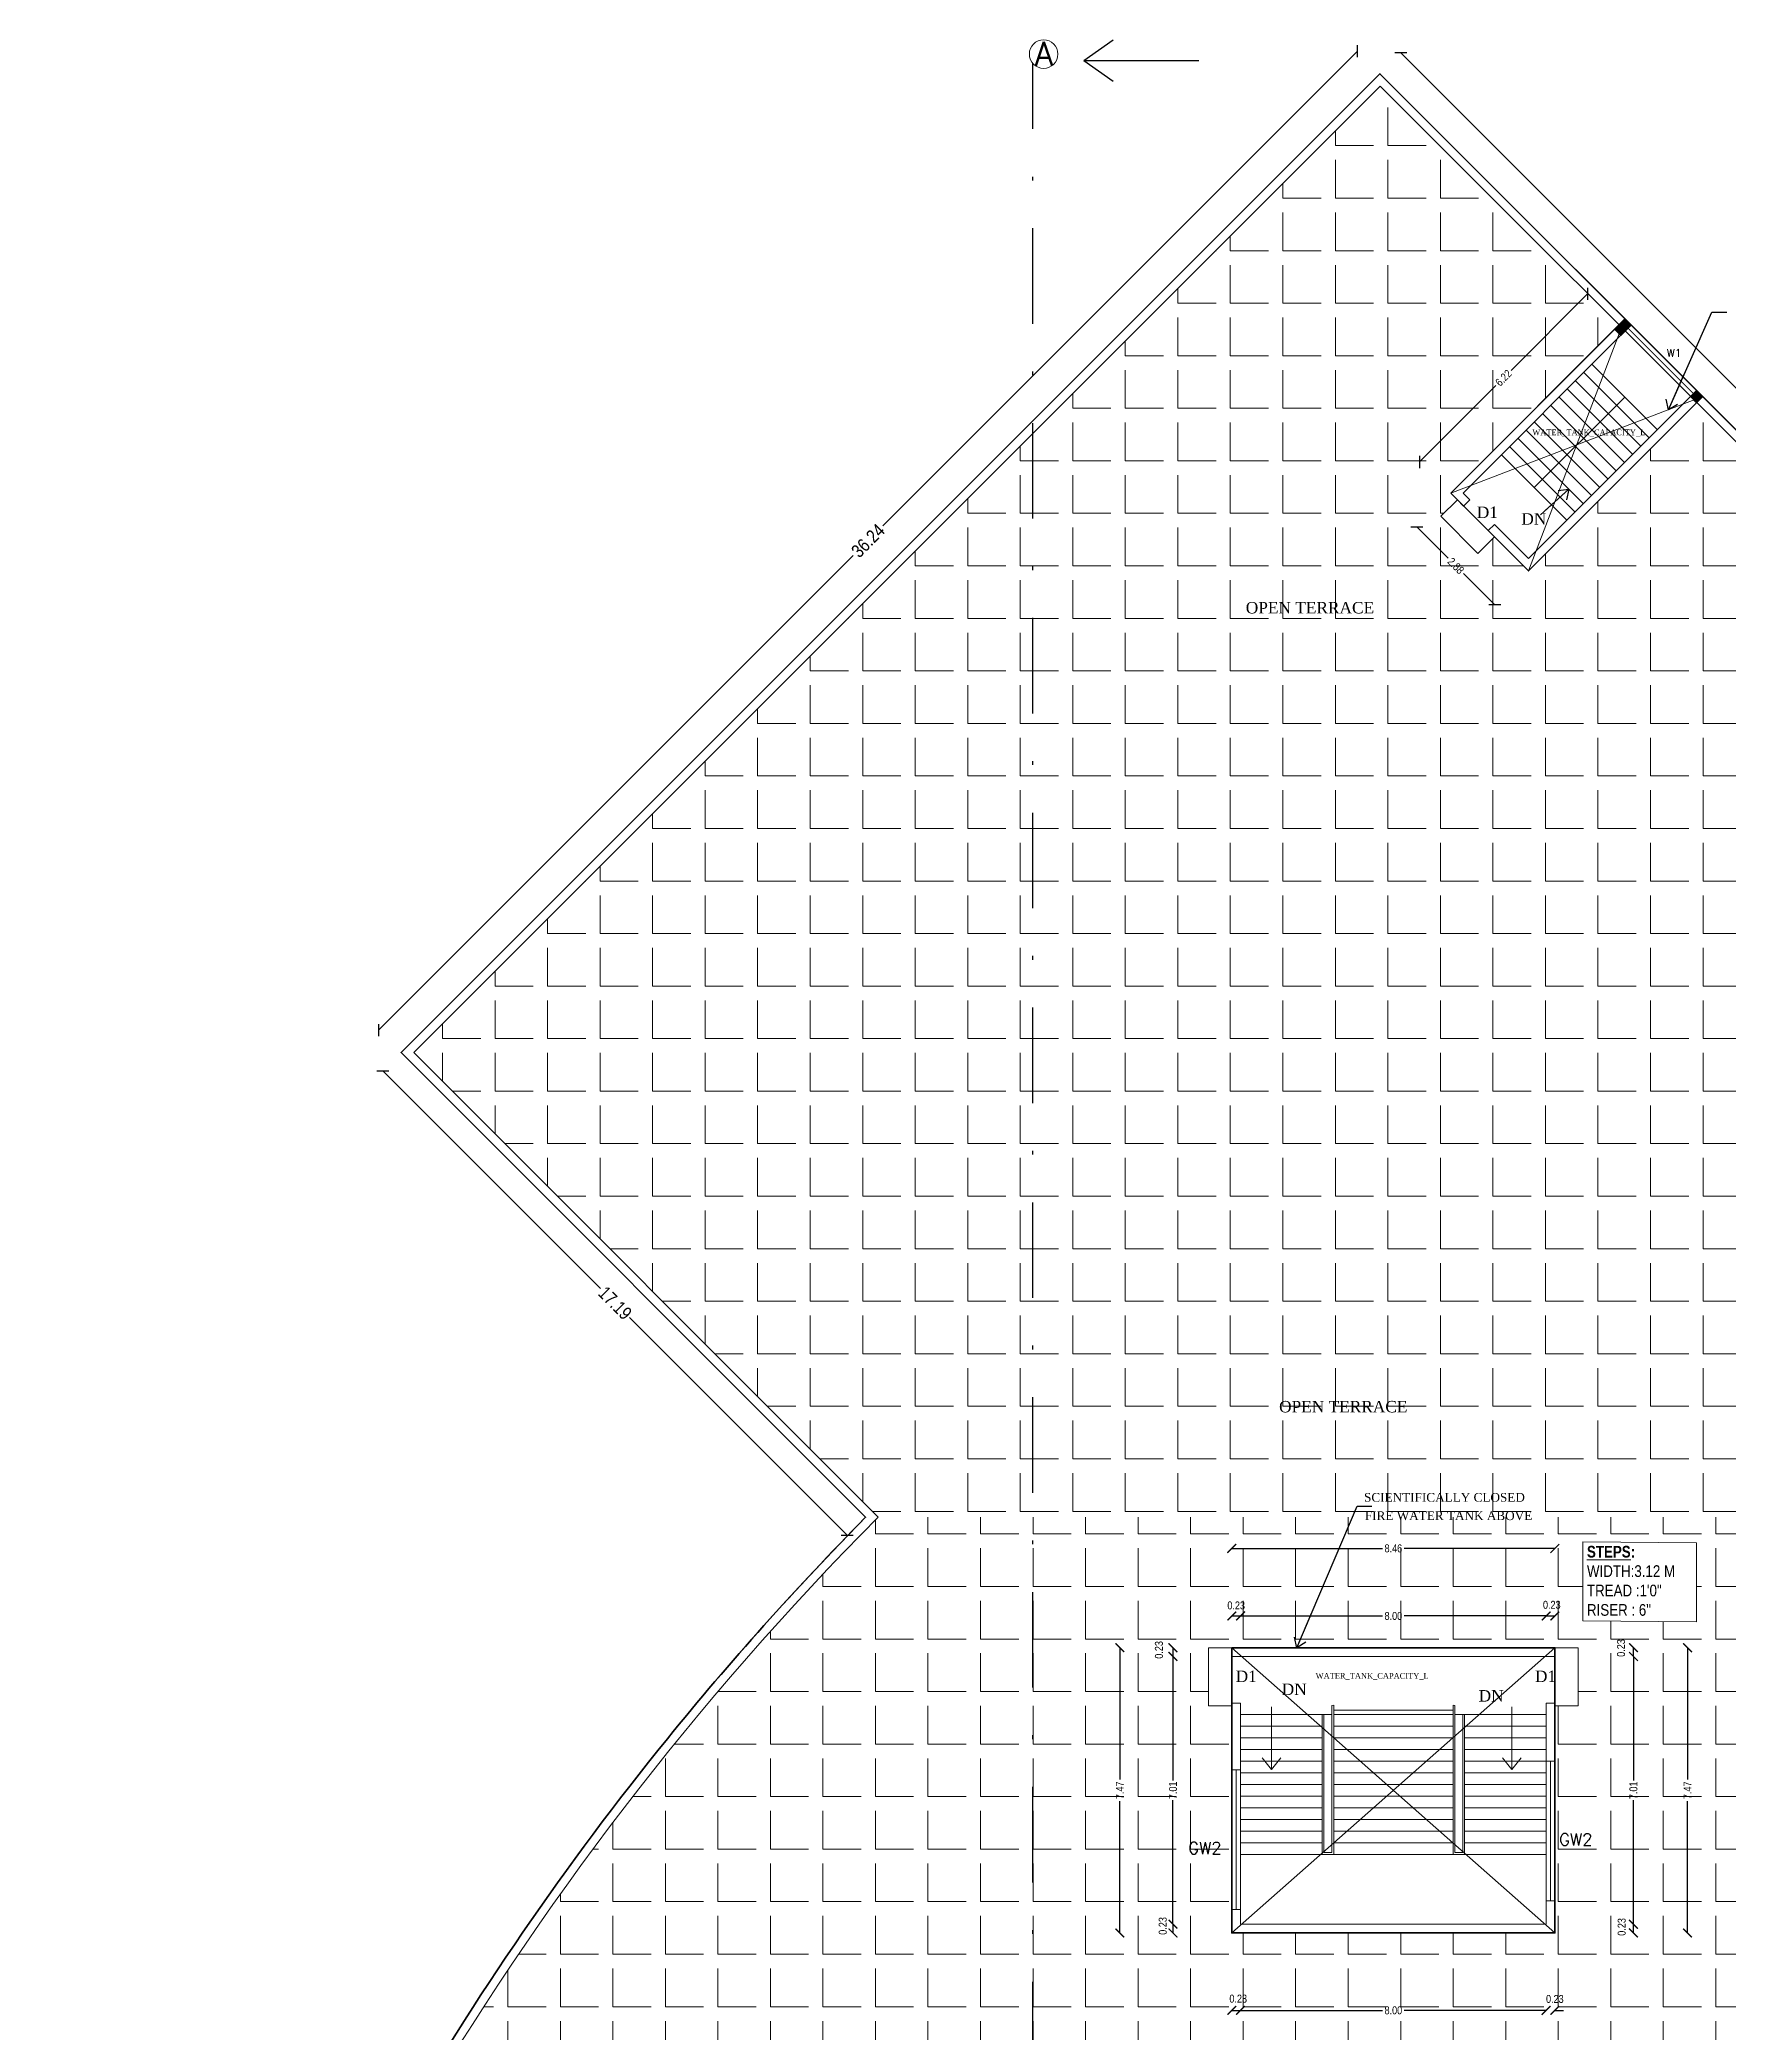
# Model space of a CAD drawing. Header units: metres. Extents: x 43 to 977, y 102 to 459.
# Drawn here: x 870.1 to 914.3, y 210.4 to 262.5 of the extents above; entities that cross this region are included whole.
import ezdxf
from ezdxf.enums import TextEntityAlignment as Align

# ---------------------------------------------------------------- set-up
doc = ezdxf.new("R2010")
doc.units = ezdxf.units.M
doc.header["$MEASUREMENT"] = 0
doc.header["$PDMODE"] = 3
for name, pattern in [('CONTINOUS', [0]), ('DASHDOT', [1, 0.5, -0.25, 0, -0.25]), ('DASHED2', [0.375, 0.25, -0.125])]:
    doc.linetypes.add(name, pattern=pattern)
doc.layers.get('0').update_dxf_attribs({"lineweight": 0})
doc.layers.get('Defpoints').update_dxf_attribs({"lineweight": 0})
for name, color, linetype, lineweight in [('BLK_1_FLR_5_ROOF_AREA', 7, 'Continuous', 35), ('BLK_1_STAIR_HEADROOM', 7, 'Continuous', 35), ('Column', 1, 'Continuous', 0), ('hatch', 7, 'Continuous', 0), ('ILAND', 7, 'Continuous', 0), ('Layer1', 1, 'Continuous', 0), ('Layer3', 5, 'Continuous', 0), ('Staircase', 140, 'Continuous', 0), ('sun', 13, 'Continuous', 0), ('TE', 9, 'Continuous', 0), ('TEXT', 130, 'Continuous', 0), ('WALL', 7, 'Continuous', 0), ('WATER_TANK_CALCULATION', 161, 'CONTINOUS', 0), ('WIN', 13, 'Continuous', 0)]:
    doc.layers.add(name, color=color, linetype=linetype, lineweight=lineweight)
doc.styles.add('ED', font='romantic.ttf', dxfattribs={"width": 0.96})
doc.styles.get("Standard").update_dxf_attribs({"font": 'romans.shx'})
doc.styles.add('style2', font='romantic.ttf')
doc.styles.add('visa', font='swissc.ttf')
doc.dimstyles.new('Copy of o3 400', dxfattribs={"dimscale": 0.23, "dimtxt": 0.9, "dimasz": 1, "dimexe": 5, "dimexo": 9, "dimgap": 0.23, "dimtad": 0, "dimlfac": 4, "dimzin": 3, "dimdsep": 46, "dimtxsty": 'visa', "dimblk": 'ARCHTICK', "dimcen": 0.09, "dimse1": 1, "dimse2": 1, "dimclrd": 7, "dimclre": 256, "dimclrt": 7, "dimadec": 0, "dimazin": 0, "dimtfac": 0.23, "dimtofl": 0, "dimtmove": 2, "dimatfit": 1, "dimldrblk": 'ARCHTICK', "dimfxl": 0, "dimtolj": 1, "dimtzin": 0, "dimarcsym": 0})
doc.dimstyles.new('o3', dxfattribs={"dimscale": 0.23, "dimtxt": 0.9, "dimasz": 1, "dimexe": 5, "dimexo": 9, "dimgap": 0.23, "dimtad": 0, "dimzin": 3, "dimdsep": 46, "dimtxsty": 'visa', "dimblk": 'ARCHTICK', "dimcen": 0.09, "dimse1": 1, "dimse2": 1, "dimclrd": 7, "dimclre": 256, "dimclrt": 7, "dimadec": 0, "dimazin": 0, "dimtfac": 0.23, "dimtofl": 0, "dimtmove": 2, "dimatfit": 1, "dimldrblk": 'ARCHTICK', "dimfxl": 0, "dimtolj": 1, "dimtzin": 0, "dimarcsym": 0})

# ---------------------------------------------------------------- blocks, each defined once
blk = doc.blocks.new('_ArchTick')
at = {"color": 0, "const_width": 0.15}
blk.add_lwpolyline([(-0.5, -0.5), (0.5, 0.5)], dxfattribs=at)
blk = doc.blocks.new('*D137')
at = {"layer": 'Defpoints', "color": 0, "lineweight": 30}
for p in [(909.765, 223.04), (901.308, 221.558), (909.765, 221.558)]:
    blk.add_point(p, dxfattribs=at)
at = {"layer": 'WALL', "color": 7, "lineweight": -2}
for p, q in [((901.308, 223.04), (905.255, 223.04)), ((909.765, 223.04), (905.818, 223.04))]:
    blk.add_line(p, q, dxfattribs=at)
at = {"layer": 'WALL', "color": 7, "lineweight": -2, "xscale": 0.23, "yscale": 0.23, "zscale": 0.23, "rotation": 180}
blk.add_blockref('_ArchTick', (901.308, 223.04), dxfattribs=at)
at = {"layer": 'WALL', "color": 7, "lineweight": -2, "xscale": 0.23, "yscale": 0.23, "zscale": 0.23}
blk.add_blockref('_ArchTick', (909.765, 223.04), dxfattribs=at)
at = {"layer": 'WALL', "color": 7, "insert": (905.537, 223.04), "char_height": 0.207, "attachment_point": 5, "style": 'visa'}
blk.add_mtext('\\A1;8.46', dxfattribs=at)
blk = doc.blocks.new('*D138')
at = {"layer": 'Defpoints', "color": 0, "lineweight": 30}
for p in [(899.767, 220.212), (901.308, 220.441), (901.308, 220.212)]:
    blk.add_point(p, dxfattribs=at)
at = {"layer": 'WALL', "color": 7, "lineweight": -2}
blk.add_line((899.767, 220.441), (899.767, 220.212), dxfattribs=at)
at = {"layer": 'WALL', "color": 7, "lineweight": -2, "xscale": 0.23, "yscale": 0.23, "zscale": 0.23}
for p, rotation in [((899.767, 220.441), 90), ((899.767, 220.212), 270)]:
    blk.add_blockref('_ArchTick', p, dxfattribs=dict(at, rotation=rotation))
at = {"layer": 'WALL', "color": 7, "insert": (899.4, 220.384), "char_height": 0.207, "attachment_point": 5, "rotation": 90, "style": 'visa'}
blk.add_mtext('\\A1;0.23', dxfattribs=at)
blk = doc.blocks.new('*D139')
at = {"layer": 'Defpoints', "color": 0, "lineweight": 30}
for p in [(901.308, 220.212), (899.767, 213.203), (901.537, 213.203)]:
    blk.add_point(p, dxfattribs=at)
at = {"layer": 'WALL', "color": 7, "lineweight": -2}
for p, q in [((899.767, 220.212), (899.767, 216.969)), ((899.767, 213.203), (899.767, 216.446))]:
    blk.add_line(p, q, dxfattribs=at)
at = {"layer": 'WALL', "color": 7, "lineweight": -2, "xscale": 0.23, "yscale": 0.23, "zscale": 0.23}
for p, rotation in [((899.767, 220.212), 90), ((899.767, 213.203), 270)]:
    blk.add_blockref('_ArchTick', p, dxfattribs=dict(at, rotation=rotation))
at = {"layer": 'WALL', "color": 7, "insert": (899.767, 216.708), "char_height": 0.207, "attachment_point": 5, "rotation": 90, "style": 'visa'}
blk.add_mtext('\\A1;7.01', dxfattribs=at)
blk = doc.blocks.new('*D140')
at = {"layer": 'Defpoints', "color": 0, "lineweight": 30}
for p in [(899.767, 212.974), (901.308, 212.974), (901.537, 213.203)]:
    blk.add_point(p, dxfattribs=at)
at = {"layer": 'WALL', "color": 7, "lineweight": -2}
blk.add_line((899.767, 213.203), (899.767, 212.974), dxfattribs=at)
at = {"layer": 'WALL', "color": 7, "lineweight": -2, "xscale": 0.23, "yscale": 0.23, "zscale": 0.23}
for p, rotation in [((899.767, 213.203), 90), ((899.767, 212.974), 270)]:
    blk.add_blockref('_ArchTick', p, dxfattribs=dict(at, rotation=rotation))
at = {"layer": 'WALL', "color": 7, "insert": (899.5, 213.158), "char_height": 0.207, "attachment_point": 5, "rotation": 90, "style": 'visa'}
blk.add_mtext('\\A1;0.23', dxfattribs=at)
blk = doc.blocks.new('*D141')
at = {"layer": 'Defpoints', "color": 0, "lineweight": 30}
for p in [(901.308, 212.974), (901.537, 213.203), (901.537, 210.948)]:
    blk.add_point(p, dxfattribs=at)
at = {"layer": 'WALL', "color": 7, "lineweight": -2}
blk.add_line((901.308, 210.948), (901.537, 210.948), dxfattribs=at)
at = {"layer": 'WALL', "color": 7, "lineweight": -2, "xscale": 0.23, "yscale": 0.23, "zscale": 0.23, "rotation": 180}
blk.add_blockref('_ArchTick', (901.308, 210.948), dxfattribs=at)
at = {"layer": 'WALL', "color": 7, "lineweight": -2, "xscale": 0.23, "yscale": 0.23, "zscale": 0.23}
blk.add_blockref('_ArchTick', (901.537, 210.948), dxfattribs=at)
at = {"layer": 'WALL', "color": 7, "insert": (901.475, 211.253), "char_height": 0.207, "attachment_point": 5, "style": 'visa'}
blk.add_mtext('\\A1;0.23', dxfattribs=at)
blk = doc.blocks.new('*D142')
at = {"layer": 'Defpoints', "color": 0, "lineweight": 30}
for p in [(901.537, 213.203), (909.537, 213.203), (909.537, 210.948)]:
    blk.add_point(p, dxfattribs=at)
at = {"layer": 'WALL', "color": 7, "lineweight": -2}
for p, q in [((901.537, 210.948), (905.256, 210.948)), ((909.537, 210.948), (905.817, 210.948))]:
    blk.add_line(p, q, dxfattribs=at)
at = {"layer": 'WALL', "color": 7, "lineweight": -2, "xscale": 0.23, "yscale": 0.23, "zscale": 0.23, "rotation": 180}
blk.add_blockref('_ArchTick', (901.537, 210.948), dxfattribs=at)
at = {"layer": 'WALL', "color": 7, "lineweight": -2, "xscale": 0.23, "yscale": 0.23, "zscale": 0.23}
blk.add_blockref('_ArchTick', (909.537, 210.948), dxfattribs=at)
at = {"layer": 'WALL', "color": 7, "insert": (905.537, 210.948), "char_height": 0.207, "attachment_point": 5, "style": 'visa'}
blk.add_mtext('\\A1;8.00', dxfattribs=at)
blk = doc.blocks.new('*D143')
at = {"layer": 'Defpoints', "color": 0, "lineweight": 30}
for p in [(909.537, 213.203), (909.765, 212.974), (909.765, 210.948)]:
    blk.add_point(p, dxfattribs=at)
at = {"layer": 'WALL', "color": 7, "lineweight": -2}
for p, q in [((909.537, 210.948), (909.307, 210.948)), ((909.765, 210.948), (909.995, 210.948))]:
    blk.add_line(p, q, dxfattribs=at)
at = {"layer": 'WALL', "color": 7, "lineweight": -2, "xscale": 0.23, "yscale": 0.23, "zscale": 0.23}
blk.add_blockref('_ArchTick', (909.537, 210.948), dxfattribs=at)
at = {"layer": 'WALL', "color": 7, "lineweight": -2, "xscale": 0.23, "yscale": 0.23, "zscale": 0.23, "rotation": 180}
blk.add_blockref('_ArchTick', (909.765, 210.948), dxfattribs=at)
at = {"layer": 'WALL', "color": 7, "insert": (909.765, 211.246), "char_height": 0.207, "attachment_point": 5, "style": 'visa'}
blk.add_mtext('\\A1;0.23', dxfattribs=at)
blk = doc.blocks.new('*D144')
at = {"layer": 'Defpoints', "color": 0, "lineweight": 30}
for p in [(909.537, 213.203), (909.765, 212.974), (911.823, 213.203)]:
    blk.add_point(p, dxfattribs=at)
at = {"layer": 'WALL', "color": 7, "lineweight": -2}
blk.add_line((911.823, 212.974), (911.823, 213.203), dxfattribs=at)
at = {"layer": 'WALL', "color": 7, "lineweight": -2, "xscale": 0.23, "yscale": 0.23, "zscale": 0.23}
for p, rotation in [((911.823, 213.203), 90), ((911.823, 212.974), 270)]:
    blk.add_blockref('_ArchTick', p, dxfattribs=dict(at, rotation=rotation))
at = {"layer": 'WALL', "color": 7, "insert": (911.515, 213.132), "char_height": 0.207, "attachment_point": 5, "rotation": 90, "style": 'visa'}
blk.add_mtext('\\A1;0.23', dxfattribs=at)
blk = doc.blocks.new('*D145')
at = {"layer": 'Defpoints', "color": 0, "lineweight": 30}
for p in [(909.765, 220.212), (911.823, 220.212), (909.537, 213.203)]:
    blk.add_point(p, dxfattribs=at)
at = {"layer": 'WALL', "color": 7, "lineweight": -2}
for p, q in [((911.823, 220.212), (911.823, 216.969)), ((911.823, 213.203), (911.823, 216.446))]:
    blk.add_line(p, q, dxfattribs=at)
at = {"layer": 'WALL', "color": 7, "lineweight": -2, "xscale": 0.23, "yscale": 0.23, "zscale": 0.23}
for p, rotation in [((911.823, 220.212), 90), ((911.823, 213.203), 270)]:
    blk.add_blockref('_ArchTick', p, dxfattribs=dict(at, rotation=rotation))
at = {"layer": 'WALL', "color": 7, "insert": (911.823, 216.708), "char_height": 0.207, "attachment_point": 5, "rotation": 90, "style": 'visa'}
blk.add_mtext('\\A1;7.01', dxfattribs=at)
blk = doc.blocks.new('*D146')
at = {"layer": 'Defpoints', "color": 0, "lineweight": 30}
for p in [(909.765, 220.441), (909.765, 220.212), (911.823, 220.441)]:
    blk.add_point(p, dxfattribs=at)
at = {"layer": 'WALL', "color": 7, "lineweight": -2}
blk.add_line((911.823, 220.212), (911.823, 220.441), dxfattribs=at)
at = {"layer": 'WALL', "color": 7, "lineweight": -2, "xscale": 0.23, "yscale": 0.23, "zscale": 0.23}
for p, rotation in [((911.823, 220.441), 90), ((911.823, 220.212), 270)]:
    blk.add_blockref('_ArchTick', p, dxfattribs=dict(at, rotation=rotation))
at = {"layer": 'WALL', "color": 7, "insert": (911.498, 220.433), "char_height": 0.207, "attachment_point": 5, "rotation": 90, "style": 'visa'}
blk.add_mtext('\\A1;0.23', dxfattribs=at)
blk = doc.blocks.new('*D147')
at = {"layer": 'Defpoints', "color": 0, "lineweight": 30}
for p in [(901.537, 221.271), (901.308, 220.441), (901.537, 218.993)]:
    blk.add_point(p, dxfattribs=at)
at = {"layer": 'WALL', "color": 7, "lineweight": -2}
blk.add_line((901.308, 221.271), (901.537, 221.271), dxfattribs=at)
at = {"layer": 'WALL', "color": 7, "lineweight": -2, "xscale": 0.23, "yscale": 0.23, "zscale": 0.23, "rotation": 180}
blk.add_blockref('_ArchTick', (901.308, 221.271), dxfattribs=at)
at = {"layer": 'WALL', "color": 7, "lineweight": -2, "xscale": 0.23, "yscale": 0.23, "zscale": 0.23}
blk.add_blockref('_ArchTick', (901.537, 221.271), dxfattribs=at)
at = {"layer": 'WALL', "color": 7, "insert": (901.422, 221.547), "char_height": 0.207, "attachment_point": 5, "style": 'visa'}
blk.add_mtext('\\A1;0.23', dxfattribs=at)
blk = doc.blocks.new('*D148')
at = {"layer": 'Defpoints', "color": 0, "lineweight": 30}
for p in [(909.537, 221.271), (901.537, 218.993), (909.537, 218.993)]:
    blk.add_point(p, dxfattribs=at)
at = {"layer": 'WALL', "color": 7, "lineweight": -2}
for p, q in [((901.537, 221.271), (905.256, 221.271)), ((909.537, 221.271), (905.817, 221.271))]:
    blk.add_line(p, q, dxfattribs=at)
at = {"layer": 'WALL', "color": 7, "lineweight": -2, "xscale": 0.23, "yscale": 0.23, "zscale": 0.23, "rotation": 180}
blk.add_blockref('_ArchTick', (901.537, 221.271), dxfattribs=at)
at = {"layer": 'WALL', "color": 7, "lineweight": -2, "xscale": 0.23, "yscale": 0.23, "zscale": 0.23}
blk.add_blockref('_ArchTick', (909.537, 221.271), dxfattribs=at)
at = {"layer": 'WALL', "color": 7, "insert": (905.537, 221.271), "char_height": 0.207, "attachment_point": 5, "style": 'visa'}
blk.add_mtext('\\A1;8.00', dxfattribs=at)
blk = doc.blocks.new('*D149')
at = {"layer": 'Defpoints', "color": 0, "lineweight": 30}
for p in [(909.765, 221.271), (909.537, 218.993), (909.765, 218.993)]:
    blk.add_point(p, dxfattribs=at)
at = {"layer": 'WALL', "color": 7, "lineweight": -2}
blk.add_line((909.537, 221.271), (909.765, 221.271), dxfattribs=at)
at = {"layer": 'WALL', "color": 7, "lineweight": -2, "xscale": 0.23, "yscale": 0.23, "zscale": 0.23, "rotation": 180}
blk.add_blockref('_ArchTick', (909.537, 221.271), dxfattribs=at)
at = {"layer": 'WALL', "color": 7, "lineweight": -2, "xscale": 0.23, "yscale": 0.23, "zscale": 0.23}
blk.add_blockref('_ArchTick', (909.765, 221.271), dxfattribs=at)
at = {"layer": 'WALL', "color": 7, "insert": (909.685, 221.563), "char_height": 0.207, "attachment_point": 5, "style": 'visa'}
blk.add_mtext('\\A1;0.23', dxfattribs=at)
blk = doc.blocks.new('*D151')
at = {"layer": 'Defpoints', "color": 0, "lineweight": 30}
for p in [(909.765, 220.441), (909.765, 212.974), (913.238, 212.974)]:
    blk.add_point(p, dxfattribs=at)
at = {"layer": 'WALL', "color": 7, "lineweight": -2}
for p, q in [((913.238, 220.441), (913.238, 216.988)), ((913.238, 212.974), (913.238, 216.427))]:
    blk.add_line(p, q, dxfattribs=at)
at = {"layer": 'WALL', "color": 7, "lineweight": -2, "xscale": 0.23, "yscale": 0.23, "zscale": 0.23}
for p, rotation in [((913.238, 220.441), 90), ((913.238, 212.974), 270)]:
    blk.add_blockref('_ArchTick', p, dxfattribs=dict(at, rotation=rotation))
at = {"layer": 'WALL', "color": 7, "insert": (913.238, 216.708), "char_height": 0.207, "attachment_point": 5, "rotation": 90, "style": 'visa'}
blk.add_mtext('\\A1;7.47', dxfattribs=at)
blk = doc.blocks.new('*D152')
at = {"layer": 'Defpoints', "color": 0, "lineweight": 30}
for p in [(911.437, 255.063), (906.222, 251.479), (907.038, 250.664)]:
    blk.add_point(p, dxfattribs=at)
at = {"layer": 'WALL', "color": 7, "lineweight": -2}
for p, q in [((910.621, 255.878), (908.619, 253.877)), ((906.222, 251.479), (908.224, 253.481))]:
    blk.add_line(p, q, dxfattribs=at)
at = {"layer": 'WALL', "color": 7, "lineweight": -2, "xscale": 0.23, "yscale": 0.23, "zscale": 0.23}
for p, rotation in [((910.621, 255.878), 45.00000000004741), ((906.222, 251.479), 225.0000000000474)]:
    blk.add_blockref('_ArchTick', p, dxfattribs=dict(at, rotation=rotation))
at = {"layer": 'WALL', "color": 7, "insert": (908.422, 253.679), "char_height": 0.207, "attachment_point": 5, "rotation": 45, "style": 'visa'}
blk.add_mtext('\\A1;6.22', dxfattribs=at)
blk = doc.blocks.new('*D153')
at = {"layer": 'Defpoints', "color": 0, "lineweight": 30}
for p in [(907.038, 250.664), (909.076, 248.626), (908.191, 247.741)]:
    blk.add_point(p, dxfattribs=at)
at = {"layer": 'WALL', "color": 7, "lineweight": -2}
for p, q in [((906.153, 249.779), (906.974, 248.958)), ((908.191, 247.741), (907.37, 248.562))]:
    blk.add_line(p, q, dxfattribs=at)
at = {"layer": 'WALL', "color": 7, "lineweight": -2, "xscale": 0.23, "yscale": 0.23, "zscale": 0.23}
for p, rotation in [((906.153, 249.779), 134.9999999996895), ((908.191, 247.741), 314.9999999996895)]:
    blk.add_blockref('_ArchTick', p, dxfattribs=dict(at, rotation=rotation))
at = {"layer": 'WALL', "color": 7, "insert": (907.172, 248.76), "char_height": 0.207, "attachment_point": 5, "rotation": 315, "style": 'visa'}
blk.add_mtext('\\A1;2.88', dxfattribs=at)
blk = doc.blocks.new('*D272')
at = {"layer": 'Defpoints', "color": 0, "lineweight": 30}
for p in [(905.733, 262.19), (905.185, 261.642), (930.81, 236.017)]:
    blk.add_point(p, dxfattribs=at)
at = {"layer": 'WALL', "color": 7, "lineweight": -2}
for p, q in [((905.733, 262.19), (918.158, 249.765)), ((931.358, 236.565), (918.933, 248.99))]:
    blk.add_line(p, q, dxfattribs=at)
at = {"layer": 'WALL', "color": 7, "lineweight": -2, "xscale": 0.23, "yscale": 0.23, "zscale": 0.23}
for p, rotation in [((905.733, 262.19), 134.9999999994797), ((931.358, 236.565), 314.9999999994797)]:
    blk.add_blockref('_ArchTick', p, dxfattribs=dict(at, rotation=rotation))
at = {"layer": 'WALL', "color": 7, "insert": (918.545, 249.377), "char_height": 0.345, "attachment_point": 5, "rotation": 315, "style": 'visa'}
blk.add_mtext('\\A1;36.24', dxfattribs=at)
blk = doc.blocks.new('*D273')
at = {"layer": 'Defpoints', "color": 0, "lineweight": 30}
for p in [(904.597, 262.23), (905.185, 261.642), (879.56, 236.017)]:
    blk.add_point(p, dxfattribs=at)
at = {"layer": 'WALL', "color": 7, "lineweight": -2}
for p, q in [((904.597, 262.23), (892.172, 249.805)), ((878.972, 236.605), (891.398, 249.03))]:
    blk.add_line(p, q, dxfattribs=at)
at = {"layer": 'WALL', "color": 7, "lineweight": -2, "xscale": 0.23, "yscale": 0.23, "zscale": 0.23}
for p, rotation in [((904.597, 262.23), 44.99999999947325), ((878.972, 236.605), 224.9999999994733)]:
    blk.add_blockref('_ArchTick', p, dxfattribs=dict(at, rotation=rotation))
at = {"layer": 'WALL', "color": 7, "insert": (891.785, 249.418), "char_height": 0.345, "attachment_point": 5, "rotation": 45, "style": 'visa'}
blk.add_mtext('\\A1;36.24', dxfattribs=at)
blk = doc.blocks.new('*D276')
at = {"layer": 'Defpoints', "color": 0, "lineweight": 30}
for p in [(879.56, 236.017), (879.084, 235.541), (891.715, 223.863)]:
    blk.add_point(p, dxfattribs=at)
at = {"layer": 'WALL', "color": 7, "lineweight": -2}
for p, q in [((879.084, 235.541), (884.78, 229.845)), ((891.238, 223.386), (885.542, 229.082))]:
    blk.add_line(p, q, dxfattribs=at)
at = {"layer": 'WALL', "color": 7, "lineweight": -2, "xscale": 0.23, "yscale": 0.23, "zscale": 0.23}
for p, rotation in [((879.084, 235.541), 135.0003210883841), ((891.238, 223.386), 315.0003210883841)]:
    blk.add_blockref('_ArchTick', p, dxfattribs=dict(at, rotation=rotation))
at = {"layer": 'WALL', "color": 7, "insert": (885.161, 229.463), "char_height": 0.345, "attachment_point": 5, "rotation": 315.0003, "style": 'visa'}
blk.add_mtext('\\A1;17.19', dxfattribs=at)
blk = doc.blocks.new('*D280')
at = {"layer": 'Defpoints', "color": 0, "lineweight": 30}
for p in [(898.376, 220.441), (901.735, 220.441), (901.735, 212.974)]:
    blk.add_point(p, dxfattribs=at)
at = {"layer": 'WALL', "color": 7, "lineweight": -2}
for p, q in [((898.376, 220.441), (898.376, 216.988)), ((898.376, 212.974), (898.376, 216.427))]:
    blk.add_line(p, q, dxfattribs=at)
at = {"layer": 'WALL', "color": 7, "lineweight": -2, "xscale": 0.23, "yscale": 0.23, "zscale": 0.23}
for p, rotation in [((898.376, 220.441), 90), ((898.376, 212.974), 270)]:
    blk.add_blockref('_ArchTick', p, dxfattribs=dict(at, rotation=rotation))
at = {"layer": 'WALL', "color": 7, "insert": (898.376, 216.708), "char_height": 0.207, "attachment_point": 5, "rotation": 90, "style": 'visa'}
blk.add_mtext('\\A1;7.47', dxfattribs=at)

msp = doc.modelspace()

# ---------------------------------------------------------------- hatches: boundary and pattern name
at = {"layer": 'hatch'}
h = msp.add_hatch(dxfattribs=at)
h.set_pattern_fill('ANSI31', color=256, scale=0.025396, angle=90, style=0)
h.set_pattern_definition([(135, (6282.0977212, 1825.614753), (0.0022447263868, 0.0022447263868), [])])
h.paths.add_polyline_path([(911.3285, 254.95422), (911.49012, 254.7926), (911.75949, 255.06196), (911.59787, 255.22358)])
h = msp.add_hatch(dxfattribs=at)
h.set_pattern_fill('ANSI31', color=256, scale=0.025396, angle=90, style=0)
h.set_pattern_definition([(135, (6282.0977212, 1825.614753), (0.0022447263868, 0.0022447263868), [])])
h.paths.add_polyline_path([(911.3285, 254.95422), (911.49012, 254.7926), (911.75949, 255.06196), (911.59787, 255.22358)])
h = msp.add_hatch(dxfattribs=at)
h.set_pattern_fill('ANSI31', color=256, scale=0.025396, angle=90, style=0)
h.set_pattern_definition([(135, (6283.9768676, 1823.741779), (0.0022447263868, 0.0022447263868), [])])
h.paths.add_polyline_path([(913.31539, 253.18899), (913.47702, 253.02737), (913.63864, 253.18899), (913.47702, 253.35061)])
at = {"layer": 'TE', "ltscale": 20}
h = msp.add_hatch(dxfattribs=at)
h.set_pattern_fill('ANGLE', color=256, scale=5)
h.set_pattern_definition([(0, (-79840.1069, -8745.116), (0, 1.375), [1, -0.375]), (90, (-79840.1069, -8745.116), (-1.375, 1e-16), [1, -0.375])])
h.paths.add_polyline_path([(896.10227, 223.85928), (896.10227, 252.22806), (905.19334, 261.31912), (911.44337, 255.06909), (911.3285, 254.95422), (907.0379, 250.66361), (907.21395, 250.48756), (906.78262, 250.05622), (907.75135, 249.08749), (908.18268, 249.51882), (909.07558, 248.62593), (913.47702, 253.02737), (913.48105, 253.03141), (920.39094, 246.12152), (915.6471, 241.37768), (917.21146, 239.81332), (921.9553, 244.55716), (930.49517, 236.01729), (918.34104, 223.86316, -0.00001676), (918.34486, 223.85928)])
h.paths.add_polyline_path([(904.76987, 224.54946), (904.76987, 224.19951), (908.98414, 224.19951), (908.98414, 224.54946)], flags=24)
h.paths.add_polyline_path([(908.11071, 253.59363), (908.3364, 253.36795), (908.7325, 253.76405), (908.50682, 253.98974)], flags=24)
h.paths.add_polyline_path([(907.08686, 249.07138), (906.86117, 248.84569), (907.25766, 248.44921), (907.48335, 248.6749)], flags=24)
h.paths.add_polyline_path([(901.64597, 247.89104), (901.64597, 247.43172), (905.07023, 247.43172), (905.07023, 247.89104)], flags=24)
h.paths.add_polyline_path([(902.51785, 226.97712), (902.51785, 226.5178), (905.94211, 226.5178), (905.94211, 226.97712)], flags=24)
h.paths.add_polyline_path([(896.10227, 223.85928), (896.10227, 252.22806), (879.8915, 236.01729), (892.04946, 223.85928)])
h.paths.add_polyline_path([(904.78242, 224.06857), (904.78242, 223.71862), (909.18231, 223.71862), (909.18231, 224.06857)], flags=24)
h.paths.add_polyline_path([(915.57685, 243.71934), (915.57685, 243.00575), (917.48005, 243.00575), (917.48005, 243.71934)], flags=24)
h = msp.add_hatch(dxfattribs=at)
h.set_pattern_fill('ANGLE', color=256, scale=5)
h.set_pattern_definition([(0, (-79848.0222, -9378.2071), (0, 1.375), [1, -0.375]), (90, (-79848.0222, -9378.2071), (-1.375, 1e-16), [1, -0.375])])
h.paths.add_polyline_path([(896.10227, 223.85928), (892.04946, 223.85928, 0.0864182), (876.43502, 201.49519), (890.02296, 201.49519, -0.03766433), (895.78241, 209.94252), (896.10227, 209.94252)])
h.paths.add_polyline_path([(918.34486, 223.85928), (896.10227, 223.85928), (896.10227, 209.94252), (898.45386, 209.94252), (898.45633, 209.86633), (898.45633, 205.16068), (913.01166, 205.16068), (913.01166, 209.94252), (915.29091, 209.94252, -0.03766433), (921.05036, 201.49519), (933.93099, 201.49519, 0.08446336)])
h.paths.add_polyline_path([(909.76512, 212.9744), (901.30819, 212.9744), (901.30819, 218.91711), (900.69869, 218.91711), (900.69869, 220.44088), (901.30819, 220.44088), (909.76512, 220.44088), (910.37463, 220.44088), (910.37463, 218.91711), (909.76512, 218.91711)], flags=16)
h.paths.add_polyline_path([(909.50624, 213.20296), (901.56708, 213.20296), (901.53676, 213.1762), (901.53676, 213.58925), (901.30819, 213.58925), (901.30819, 217.2463), (901.53676, 217.2463), (901.53676, 218.68854), (903.29298, 218.68854), (901.56708, 220.21231), (909.50624, 220.21231), (907.78033, 218.68854), (909.53656, 218.68854), (909.53656, 217.46952), (909.76512, 217.46952), (909.76512, 213.81247), (909.53656, 213.81247), (909.53656, 213.1762)], flags=0)
h.paths.add_polyline_path([(909.53656, 215.03149), (907.40328, 215.03149), (907.09852, 215.03149), (903.97479, 215.03149), (903.67004, 215.03149), (901.53676, 215.03149), (901.53676, 217.16477), (903.67004, 217.16477), (903.67004, 217.46952), (902.52231, 217.46952), (902.34665, 217.24952), (902.17099, 217.46952), (902.34665, 217.46952), (902.34665, 218.38379), (903.67004, 218.38379), (903.67004, 218.68854), (903.72083, 218.68854), (903.72083, 215.08228), (903.924, 215.08228), (903.924, 218.93109), (903.97479, 218.93323), (903.97479, 218.80282), (907.09852, 218.80282), (907.09852, 218.93323), (907.14932, 218.93109), (907.14932, 215.08228), (907.35249, 215.08228), (907.35249, 218.68854), (907.40328, 218.68854), (907.40328, 218.38379), (908.64114, 218.38379), (908.64114, 217.46952), (909.53656, 217.46952)], flags=0)
h.paths.add_polyline_path([(913.47114, 221.11589), (910.49893, 221.14141), (910.49893, 223.20879), (913.47114, 223.18328)], flags=16)
h.paths.add_polyline_path([(884.52648, 201.35253), (888.7661, 201.35253), (888.7661, 201.70248), (884.52648, 201.70248)], flags=9)
h.paths.add_polyline_path([(905.2439, 222.82203), (905.82753, 222.82203), (905.82753, 223.25552), (905.2439, 223.25552)], flags=24)
h.paths.add_polyline_path([(899.6177, 220.09237), (899.6177, 220.676), (899.18421, 220.676), (899.18421, 220.09237)], flags=24)
h.paths.add_polyline_path([(899.98469, 216.43471), (899.98469, 217.01834), (899.5512, 217.01834), (899.5512, 216.43471)], flags=24)
h.paths.add_polyline_path([(899.71852, 212.86686), (899.71852, 213.45049), (899.28503, 213.45049), (899.28503, 212.86686)], flags=24)
h.paths.add_polyline_path([(901.18319, 211.03541), (901.76683, 211.03541), (901.76683, 211.4689), (901.18319, 211.4689)], flags=24)
h.paths.add_polyline_path([(905.24484, 210.73019), (905.82847, 210.73019), (905.82847, 211.16368), (905.24484, 211.16368)], flags=24)
h.paths.add_polyline_path([(909.47371, 211.02807), (910.05734, 211.02807), (910.05734, 211.46156), (909.47371, 211.46156)], flags=24)
h.paths.add_polyline_path([(911.73268, 212.84097), (911.73268, 213.42461), (911.29919, 213.42461), (911.29919, 212.84097)], flags=24)
h.paths.add_polyline_path([(912.04133, 216.43471), (912.04133, 217.01834), (911.60784, 217.01834), (911.60784, 216.43471)], flags=24)
h.paths.add_polyline_path([(911.7157, 220.14157), (911.7157, 220.72521), (911.28221, 220.72521), (911.28221, 220.14157)], flags=24)
h.paths.add_polyline_path([(901.13106, 221.32858), (901.7147, 221.32858), (901.7147, 221.76207), (901.13106, 221.76207)], flags=24)
h.paths.add_polyline_path([(905.24484, 221.05295), (905.82847, 221.05295), (905.82847, 221.48644), (905.24484, 221.48644)], flags=24)
h.paths.add_polyline_path([(909.39385, 221.34468), (909.97748, 221.34468), (909.97748, 221.77817), (909.39385, 221.77817)], flags=24)
h.paths.add_polyline_path([(905.2439, 209.14997), (905.82753, 209.14997), (905.82753, 209.58346), (905.2439, 209.58346)], flags=24)
h.paths.add_polyline_path([(913.45843, 216.41582), (913.45843, 216.99945), (913.02494, 216.99945), (913.02494, 216.41582)], flags=24)
h.paths.add_polyline_path([(898.59644, 216.41582), (898.59644, 216.99945), (898.16295, 216.99945), (898.16295, 216.41582)], flags=24)
h.paths.add_polyline_path([(904.77836, 223.71862), (909.1867, 223.71862), (909.1867, 224.06857), (904.77836, 224.06857)], flags=9)
h.paths.add_polyline_path([(910.50229, 221.08708), (912.96506, 221.08708), (912.96506, 223.26073), (910.50229, 223.26073)], flags=24)
h.paths.add_polyline_path([(900.13389, 214.96179), (901.16989, 214.96179), (901.16989, 215.43134), (900.13389, 215.43134)], flags=24)
h.paths.add_polyline_path([(909.84318, 215.18501), (910.87917, 215.18501), (910.87917, 215.65456), (909.84318, 215.65456)], flags=24)
h.paths.add_polyline_path([(901.33332, 219.46704), (902.02563, 219.46704), (902.02563, 219.91704), (901.33332, 219.91704)], flags=8)
h.paths.add_polyline_path([(909.1686, 219.46704), (909.86091, 219.46704), (909.86091, 219.91704), (909.1686, 219.91704)], flags=8)
h.paths.add_polyline_path([(907.69404, 218.94948), (908.48486, 218.94948), (908.48486, 219.39948), (907.69404, 219.39948)], flags=8)
h.paths.add_polyline_path([(902.53863, 219.12123), (903.32946, 219.12123), (903.32946, 219.57123), (902.53863, 219.57123)], flags=8)

# ---------------------------------------------------------------- linework, layer by layer
at = {"layer": 'BLK_1_FLR_5_ROOF_AREA', "color": 54, "lineweight": 35}
msp.add_lwpolyline([(918.65977, 223.86672), (930.81034, 236.01729), (905.18526, 261.64236), (879.56019, 236.01729), (891.72198, 223.85544, 0.02441008), (886.53284, 218.05909, 0.03969234), (879.37574, 207.64296, 0.11653594), (870.10194, 178.76871), (870.10194, 140.82843), (940.97301, 140.82843), (940.97138, 179.17735, 0.15701398)], format="xyb", close=True, dxfattribs=at)
at = {"layer": 'BLK_1_STAIR_HEADROOM', "color": 55, "linetype": 'ByBlock'}
for points in [[(907.0379, 250.66361), (911.60096, 255.22667), (913.63864, 253.18899), (909.07558, 248.62593)], [(901.30819, 220.44088), (909.76512, 220.44088), (909.76512, 212.9744), (901.30819, 212.9744)]]:
    msp.add_lwpolyline(points, close=True, dxfattribs=at)
at = {"layer": 'Column'}
for points in [[(911.3285, 254.95422), (911.59787, 255.22358), (911.75949, 255.06196), (911.49012, 254.7926), (911.3285, 254.95422)], [(911.3285, 254.95422), (911.59787, 255.22358), (911.75949, 255.06196), (911.49012, 254.7926), (911.3285, 254.95422)], [(913.31539, 253.18899), (913.47702, 253.35061), (913.63864, 253.18899), (913.47702, 253.02737), (913.31539, 253.18899)]]:
    msp.add_lwpolyline(points, dxfattribs=at)
at = {"layer": 'ILAND', "color": 5, "ltscale": 45}
for p, q in [((901.30819, 220.44088), (909.76512, 212.9744)), ((909.76512, 220.44088), (901.30819, 212.9744))]:
    msp.add_line(p, q, dxfattribs=at)
at = {"layer": 'Layer3', "linetype": 'DASHDOT', "lineweight": 30, "ltscale": 100}
for q in [(898.19925, 262.52854), (900.44086, 261.98656), (898.19925, 261.44458)]:
    msp.add_line((897.42966, 261.98656), q, dxfattribs=at)
at = {"layer": 'Layer3', "linetype": 'DASHDOT', "lineweight": -3, "ltscale": 5}
msp.add_line((896.10227, 137.79735), (896.10227, 261.9064), dxfattribs=at)
at = {"layer": 'Staircase'}
for p, q in [((910.73589, 254.03837), (912.45509, 252.31917)), ((910.30491, 253.60738), (912.0241, 251.88819)), ((910.5204, 253.82288), (912.2396, 252.10368)), ((911.59549, 253.17877), (909.22506, 250.80834)), ((909.65843, 252.9609), (911.37762, 251.24171)), ((909.87392, 253.17639), (911.59311, 251.4572)), ((910.08941, 253.39189), (911.80861, 251.67269)), ((909.22744, 252.52991), (910.94663, 250.81072)), ((909.44293, 252.74541), (911.16213, 251.02621)), ((908.79645, 252.09893), (910.51565, 250.37973)), ((909.01194, 252.31442), (910.73114, 250.59522)), ((908.36546, 251.66794), (910.08466, 249.94874)), ((908.58096, 251.88343), (910.30015, 250.16424)), ((903.924, 218.68854), (901.53676, 218.68854)), ((902.34665, 218.89077), (902.34665, 217.24952)), ((903.72083, 218.68854), (903.67004, 218.68854)), ((903.72083, 218.68854), (903.72083, 215.08228)), ((903.924, 218.93109), (903.97479, 218.93323)), ((903.924, 215.08228), (903.924, 218.93109)), ((903.97479, 218.93323), (903.97479, 215.03149)), ((907.09852, 218.80282), (903.97479, 218.80282)), ((907.09852, 218.68854), (903.97479, 218.68854)), ((907.14932, 218.93109), (907.09852, 218.93323)), ((907.09852, 218.93323), (907.09852, 215.03149)), ((907.14932, 215.08228), (907.14932, 218.93109)), ((907.14932, 218.68854), (909.53656, 218.68854)), ((907.35249, 218.68854), (907.35249, 215.08228)), ((907.35249, 218.68854), (907.40328, 218.68854)), ((908.64114, 218.89077), (908.64114, 217.24952)), ((903.67004, 218.38379), (901.53676, 218.38379)), ((903.67004, 218.07903), (901.53676, 218.07903)), ((907.09852, 218.38379), (903.97479, 218.38379)), ((907.09852, 218.07903), (903.97479, 218.07903)), ((907.40328, 218.38379), (909.53656, 218.38379)), ((907.40328, 218.07903), (909.53656, 218.07903)), ((903.67004, 217.77428), (901.53676, 217.77428)), ((902.34665, 217.24952), (902.10332, 217.55428)), ((902.10332, 217.55428), (902.34665, 217.24952)), ((902.34665, 217.24952), (902.58998, 217.55428)), ((907.09852, 217.77428), (903.97479, 217.77428)), ((907.40328, 217.77428), (909.53656, 217.77428)), ((908.64114, 217.24952), (908.39781, 217.55428)), ((908.39781, 217.55428), (908.64114, 217.24952)), ((908.64114, 217.24952), (908.88447, 217.55428)), ((903.67004, 217.46952), (901.53676, 217.46952)), ((903.67004, 217.16477), (901.53676, 217.16477)), ((907.09852, 217.46952), (903.97479, 217.46952)), ((907.09852, 217.16477), (903.97479, 217.16477)), ((907.40328, 217.46952), (909.53656, 217.46952)), ((907.40328, 217.16477), (909.53656, 217.16477)), ((903.67004, 216.86001), (901.53676, 216.86001)), ((903.67004, 216.55526), (901.53676, 216.55526)), ((907.09852, 216.86001), (903.97479, 216.86001)), ((907.09852, 216.55526), (903.97479, 216.55526)), ((907.40328, 216.86001), (909.53656, 216.86001)), ((907.40328, 216.55526), (909.53656, 216.55526)), ((903.67004, 216.25051), (901.53676, 216.25051)), ((903.67004, 215.94575), (901.53676, 215.94575)), ((907.09852, 216.25051), (903.97479, 216.25051)), ((907.09852, 215.94575), (903.97479, 215.94575)), ((907.40328, 216.25051), (909.53656, 216.25051)), ((907.40328, 215.94575), (909.53656, 215.94575)), ((903.67004, 215.641), (901.53676, 215.641)), ((907.09852, 215.641), (903.97479, 215.641)), ((907.40328, 215.641), (909.53656, 215.641)), ((903.67004, 215.33624), (901.53676, 215.33624)), ((903.67004, 215.03149), (901.53676, 215.03149)), ((903.67004, 215.03149), (903.97479, 215.03149)), ((903.72083, 215.08228), (903.924, 215.08228)), ((907.09852, 215.33624), (903.97479, 215.33624)), ((907.09852, 215.03149), (903.97479, 215.03149)), ((907.40328, 215.03149), (907.09852, 215.03149)), ((907.35249, 215.08228), (907.14932, 215.08228)), ((907.40328, 215.33624), (909.53656, 215.33624)), ((907.40328, 215.03149), (909.53656, 215.03149))]:
    msp.add_line(p, q, dxfattribs=at)
for points in [[(903.67004, 218.68854), (903.67004, 215.03149)], [(907.40328, 218.68854), (907.40328, 215.03149)]]:
    msp.add_lwpolyline(points, dxfattribs=at)
at = {"layer": 'sun', "linetype": 'DASHED2', "ltscale": 20}
for p, q in [((900.69869, 218.91711), (900.69869, 220.44088)), ((901.30819, 220.44088), (900.69869, 220.44088)), ((901.30819, 220.44088), (900.69869, 220.44088)), ((909.76512, 220.44088), (910.37463, 220.44088)), ((909.76512, 220.44088), (910.37463, 220.44088)), ((910.37463, 218.91711), (910.37463, 220.44088)), ((901.30819, 218.91711), (900.69869, 218.91711)), ((909.76512, 218.91711), (910.37463, 218.91711))]:
    msp.add_line(p, q, dxfattribs=at)
at = {"layer": 'WALL'}
for p, q in [((905.18526, 261.64236), (879.56019, 236.01729)), ((905.19334, 261.31912), (879.8915, 236.01729)), ((930.81034, 236.01729), (905.18526, 261.64236)), ((920.39094, 246.12152), (905.19334, 261.31912)), ((907.0379, 250.66361), (911.43684, 255.06255)), ((909.07558, 248.62593), (911.59787, 255.22358)), ((907.36114, 250.66361), (911.59846, 254.90093)), ((907.0379, 250.66361), (913.63864, 253.18899)), ((909.07558, 248.94917), (913.47702, 253.35061)), ((909.07558, 248.62593), (913.47702, 253.02737)), ((907.21486, 250.48847), (906.78262, 250.05622)), ((907.0379, 250.66361), (909.07558, 248.62593)), ((907.37658, 250.32492), (907.21486, 250.48847)), ((907.36114, 250.66361), (907.5382, 250.48654)), ((907.5382, 250.48654), (907.37658, 250.32492)), ((906.78262, 250.05622), (907.75135, 249.08749)), ((908.18167, 249.84308), (908.02005, 249.68146)), ((908.18167, 249.84308), (909.07558, 248.94917)), ((908.18268, 249.51882), (907.75135, 249.08749)), ((908.02005, 249.68146), (908.18268, 249.51882)), ((879.56019, 236.01729), (891.72198, 223.85544)), ((879.8915, 236.01729), (892.04946, 223.85928)), ((901.30819, 220.44088), (901.30819, 212.9744)), ((901.30819, 220.44088), (909.76512, 220.44088)), ((901.30819, 220.21231), (909.76512, 220.21231)), ((909.76512, 220.44088), (909.76512, 212.9744)), ((901.30819, 218.99329), (901.53676, 218.99329)), ((901.53676, 218.99329), (901.53676, 213.20296)), ((909.53656, 218.99329), (909.53656, 213.20296)), ((909.53656, 218.99329), (909.76512, 218.99329)), ((901.53676, 217.2463), (901.30819, 217.2463)), ((909.76512, 217.46952), (909.53656, 217.46952)), ((901.30819, 213.58925), (901.53676, 213.58925)), ((909.53656, 213.81247), (909.76512, 213.81247)), ((901.30819, 212.9744), (909.76512, 212.9744)), ((901.53676, 213.20296), (909.53656, 213.20296))]:
    msp.add_line(p, q, dxfattribs=at)
at = {"layer": 'WALL', "color": 5, "ltscale": 2}
msp.add_lwpolyline([(910.49893, 221.14141), (910.49893, 223.20879), (913.47114, 223.18328), (913.47114, 221.11589)], close=True, dxfattribs=at)
at = {"layer": 'WALL', "color": 5}
msp.add_circle((896.38078, 262.15537), 0.37356, dxfattribs=at)
at = {"layer": 'WALL'}
for radius, start in [(79.72534, 135.3670817), (79.49534, 135.1992889)]:
    msp.add_arc((948.45633, 167.84344), radius, start, 164.2908227, dxfattribs=at)
at = {"layer": 'WATER_TANK_CALCULATION', "color": 150, "lineweight": 30}
for points in [[(907.0379, 250.66361), (911.60096, 255.22667), (913.63864, 253.18899), (909.07558, 248.62593)], [(901.30819, 220.44088), (909.76512, 220.44088), (909.76512, 212.9744), (901.30819, 212.9744)]]:
    msp.add_lwpolyline(points, close=True, dxfattribs=at)
at = {"layer": 'WIN', "color": 7}
for p, q in [((901.30819, 217.2463), (901.30819, 213.58925)), ((901.53676, 217.2463), (901.53676, 213.58925)), ((909.53656, 217.46952), (909.53656, 213.81247)), ((909.76512, 217.46952), (909.76512, 213.81247))]:
    msp.add_line(p, q, dxfattribs=at)
at = {"layer": 'WIN', "const_width": 0.0254}
for points in [[(911.68111, 254.98358), (913.4003, 253.26439)], [(909.65084, 217.46952), (909.65084, 213.81247)], [(901.42248, 217.2463), (901.42248, 213.58925)]]:
    msp.add_lwpolyline(points, dxfattribs=at)

# ---------------------------------------------------------------- texts
at = {"layer": 'Layer1', "color": 1, "insert": (910.60559, 223.10637), "char_height": 0.3047542, "width": 2.6412027, "attachment_point": 1}
msp.add_mtext('{\\fSwis721 Cn BT|b1|i0|c0|p34;\\LSTEPS\\l:\\P\\fSwis721 Cn BT|b0|i0|c0|p34;WIDTH:3.12 M\\PTREAD :1\'0"\\PRISER : 6"}', dxfattribs=at)
at = {"layer": 'TEXT', "color": 4, "style": 'style2'}
for s, p in [('D1', (907.72072, 250.01192)), ('DN', (908.88731, 249.83846)), ('D1', (901.40832, 219.54204)), ('D1', (909.2436, 219.54204)), ('DN', (902.61363, 219.20244)), ('DN', (907.76904, 219.03069))]:
    msp.add_text(s, height=0.3, dxfattribs=at).set_placement(p)
for s, height, p in [('OPEN TERRACE', 0.3, (903.35366, 247.51449)), ('OPEN TERRACE', 0.3, (904.22554, 226.60057)), ('SCIENTIFICALLY CLOSED', 0.2285656, (906.87515, 224.26257)), ('FIRE WATER TANK ABOVE', 0.2285656, (906.98253, 223.78168))]:
    msp.add_text(s, height=height, dxfattribs=at).set_placement(p, align=Align.CENTER)
at = {"layer": 'WALL'}
for s, height, p in [('A', 0.62607, (896.14797, 261.85293)), ('W1', 0.203169, (912.70035, 254.2326)), ('GW2', 0.313036, (909.87671, 215.26327)), ('GW2', 0.313036, (900.16743, 215.04005))]:
    msp.add_text(s, height=height, dxfattribs=at).set_placement(p)
at = {"layer": 'WATER_TANK_CALCULATION', "color": 150, "linetype": 'ByBlock', "char_height": 0.15, "width": 4.0777201, "attachment_point": 1, "style": 'ED'}
for insert in [(909.17587, 252.33001), (903.50396, 219.77907)]:
    msp.add_mtext('WATER_TANK_CAPACITY_L', dxfattribs=dict(at, insert=insert))

# ---------------------------------------------------------------- dimensions: what is measured, and where the dimension line sits
at = {"layer": 'WALL'}
for p1, p2, distance, override, picture, middle in [((879.56019, 236.01729), (905.18526, 261.64236), 0.83127, {"dimtxt": 1.5, "dimpost": '\\X'}, '*D273', (891.78493, 249.41762)), ((930.81034, 236.01729), (905.18526, 261.64236), -0.7743, {"dimtxt": 1.5, "dimpost": '\\X'}, '*D272', (918.54531, 249.37734)), ((911.43684, 255.06255), (907.0379, 250.66361), -1.15366, {"dimpost": '\\X'}, '*D152', (908.42161, 253.67884)), ((907.0379, 250.66361), (909.07558, 248.62593), -1.25084, {"dimpost": '\\X'}, '*D153', (907.17226, 248.7603)), ((891.71501, 223.8626), (879.56019, 236.01729), 0.67411, {"dimtxt": 1.5, "dimpost": '\\X'}, '*D276', (885.16093, 229.46328))]:
    dim = msp.add_aligned_dim(p1=p1, p2=p2, distance=distance, dimstyle='o3', override=override, dxfattribs=at)
    dim.commit()
    dim.dimension.update_dxf_attribs({"geometry": picture, "text_midpoint": middle})
for base, p1, p2, picture, middle in [((909.76512, 223.04012), (901.30819, 221.55817), (909.76512, 221.55817), '*D137', (905.53666, 223.04012)), ((909.53656, 221.27104), (901.53676, 218.99329), (909.53656, 218.99329), '*D148', (905.53666, 221.27104)), ((909.53656, 210.94828), (901.53676, 213.20296), (909.53656, 213.20296), '*D142', (905.53666, 210.94828))]:
    dim = msp.add_linear_dim(base=base, p1=p1, p2=p2, dimstyle='o3', override={"dimpost": '\\X'}, dxfattribs=at)
    dim.commit()
    dim.dimension.update_dxf_attribs({"geometry": picture, "text_midpoint": middle})
for base, p1, p2, picture, middle in [((901.53676, 221.27104), (901.30819, 220.44088), (901.53676, 218.99329), '*D147', (901.42248, 221.54667)), ((909.76512, 221.27104), (909.53656, 218.99329), (909.76512, 218.99329), '*D149', (909.68526, 221.56277)), ((901.53676, 210.94828), (901.30819, 212.9744), (901.53676, 213.20296), '*D141', (901.47461, 211.2535)), ((909.76512, 210.94828), (909.53656, 213.20296), (909.76512, 212.9744), '*D143', (909.76512, 211.24616))]:
    dim = msp.add_linear_dim(base=base, p1=p1, p2=p2, dimstyle='o3', override={"dimpost": '\\X'}, dxfattribs=at)
    dim.commit()
    dim.dimension.update_dxf_attribs({"geometry": picture, "text_midpoint": middle, "dimtype": 160})
for base, p1, p2, picture, middle in [((899.7666, 220.21231), (901.30819, 220.44088), (901.30819, 220.21231), '*D138', (899.39961, 220.38378)), ((911.82324, 220.44088), (909.76512, 220.21231), (909.76512, 220.44088), '*D146', (911.49761, 220.43299)), ((899.7666, 212.9744), (901.53676, 213.20296), (901.30819, 212.9744), '*D140', (899.50043, 213.15827)), ((911.82324, 213.20296), (909.76512, 212.9744), (909.53656, 213.20296), '*D144', (911.51459, 213.13239))]:
    dim = msp.add_linear_dim(base=base, p1=p1, p2=p2, angle=90, dimstyle='o3', override={"dimpost": '\\X'}, dxfattribs=at)
    dim.commit()
    dim.dimension.update_dxf_attribs({"geometry": picture, "text_midpoint": middle, "dimtype": 160})
for base, p1, p2, picture, middle in [((898.37627, 220.44088), (901.73518, 212.9744), (901.73518, 220.44088), '*D280', (898.37627, 216.70764)), ((899.7666, 213.20296), (901.30819, 220.21231), (901.53676, 213.20296), '*D139', (899.7666, 216.70764)), ((911.82324, 220.21231), (909.53656, 213.20296), (909.76512, 220.21231), '*D145', (911.82324, 216.70764)), ((913.23826, 212.9744), (909.76512, 220.44088), (909.76512, 212.9744), '*D151', (913.23826, 216.70764))]:
    dim = msp.add_linear_dim(base=base, p1=p1, p2=p2, angle=90, dimstyle='o3', override={"dimpost": '\\X'}, dxfattribs=at)
    dim.commit()
    dim.dimension.update_dxf_attribs({"geometry": picture, "text_midpoint": middle})

# ---------------------------------------------------------------- leaders
at = {"layer": 'TE', "color": 22, "ltscale": 20}
for points, override in [([(912.73595, 252.84363), (913.87831, 255.39726), (914.26349, 255.39726)], {"dimtxt": 1, "dimldrblk": 'Open90'}), ([(910.12933, 250.76604), (909.51379, 250.20856)], {"dimtxt": 1, "dimgap": 0.23, "dimtad": 0, "dimldrblk": 'Open90'}), ([(903.00662, 220.44088), (904.58881, 224.14671), (904.97399, 224.14671)], {"dimtxt": 1, "dimldrblk": 'Open90'})]:
    msp.add_leader(points, dimstyle='Copy of o3 400', override=override, dxfattribs=at)

doc.saveas('drawing.dxf')
